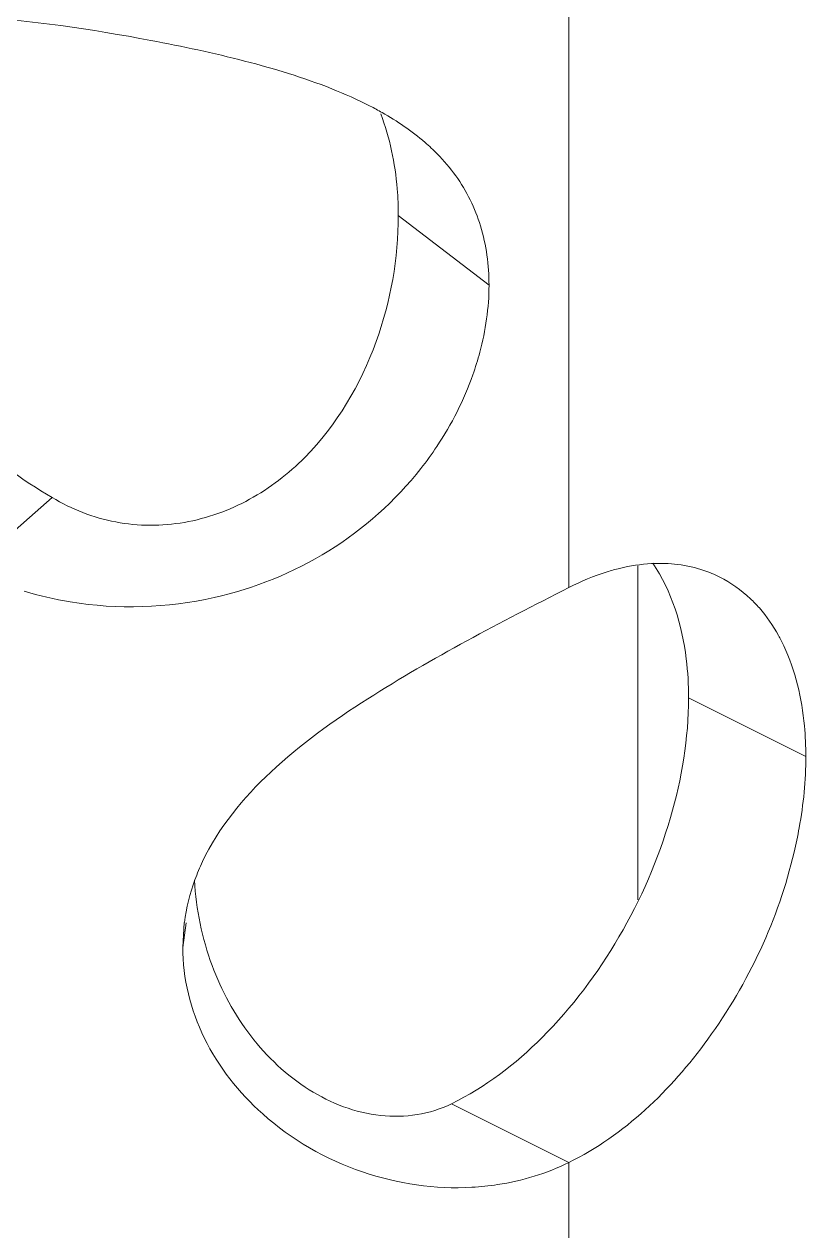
# Model space of a CAD drawing. Header units: millimetres. Extents: x 1177 to 4147, y 93 to 2194.
# Drawn here: x 2701.09 to 2706.04, y 916.1 to 923.73 of the extents above; entities that cross this region are included whole.
import ezdxf

# ---------------------------------------------------------------- set-up
doc = ezdxf.new("R2010")
doc.units = ezdxf.units.MM
doc.header["$LTSCALE"] = 0.1
doc.layers.get('0').update_dxf_attribs({"lineweight": 13})
doc.layers.add('标注', color=251, linetype='Continuous', lineweight=9)

# ---------------------------------------------------------------- blocks, each defined once
blk = doc.blocks.new('02')
for p, q in [((4632.76, 905.79), (4632.76, 911.844)), ((4632.76, 894.54), (4632.76, 900.594))]:
    blk.add_line(p, q)
at = {"layer": '标注'}
for p, q in [((4631.219, 909.152), (4632.039, 908.524)), ((4628.091, 906.605), (4627.348, 905.954)), ((4633.383, 902.969), (4633.383, 905.988)), ((4633.843, 904.794), (4634.903, 904.264)), ((4629.284, 902.762), (4629.27, 902.539)), ((4629.301, 902.76), (4629.27, 902.539)), ((4631.7, 901.125), (4632.76, 900.594))]:
    blk.add_line(p, q, dxfattribs=at)
blk.add_arc((4631.209, 902.484), 1.946, 154.753, 159.9756, dxfattribs=at)
for points, knots in [([(4630.617, 910.299), (4630.361, 910.4), (4629.819, 910.564), (4628.729, 910.796), (4627.896, 910.917), (4627.348, 910.954)], [0, 0, 0, 0, 0.246985, 0.506558, 1, 1, 1, 1]), ([(4631.072, 910.084), (4631.037, 910.104), (4630.889, 910.184), (4630.735, 910.252), (4630.617, 910.299)], [0, 0, 0, 0, 0.243279, 1, 1, 1, 1]), ([(4631.219, 909.152), (4631.219, 909.233), (4631.207, 909.545), (4631.143, 909.856), (4631.06, 910.072)], [0, 0, 0, 0, 0.25883, 1, 1, 1, 1]), ([(4631.571, 909.71), (4631.536, 909.746), (4631.383, 909.888), (4631.209, 910.006), (4631.072, 910.084)], [0, 0, 0, 0, 0.242896, 1, 1, 1, 1]), ([(4626.196, 909.648), (4626.196, 909.049), (4626.617, 907.813), (4627.539, 906.918), (4628.091, 906.605)], [0, 0, 0, 0, 0.485697, 1, 1, 1, 1]), ([(4632.039, 908.524), (4632.039, 908.704), (4631.993, 909.056), (4631.837, 909.375), (4631.738, 909.512)], [0, 0, 0, 0, 0.516274, 1, 1, 1, 1]), ([(4628.091, 906.605), (4628.266, 906.498), (4628.66, 906.345), (4629.293, 906.344), (4629.891, 906.56), (4630.554, 907.072), (4631.079, 907.968), (4631.219, 908.767), (4631.219, 909.152)], [0, 0, 0, 0, 0.126239, 0.253462, 0.381711, 0.510421, 0.762592, 1, 1, 1, 1]), ([(4631.892, 907.712), (4631.916, 907.78), (4631.998, 908.043), (4632.039, 908.32), (4632.039, 908.524)], [0, 0, 0, 0, 0.259472, 1, 1, 1, 1]), ([(4631.423, 906.867), (4631.474, 906.931), (4631.663, 907.193), (4631.812, 907.485), (4631.892, 907.712)], [0, 0, 0, 0, 0.253493, 1, 1, 1, 1]), ([(4629.554, 905.7), (4629.917, 905.782), (4630.624, 906.066), (4631.193, 906.574), (4631.423, 906.867)], [0, 0, 0, 0, 0.500039, 1, 1, 1, 1]), ([(4634.124, 905.886), (4634.078, 905.909), (4633.883, 905.991), (4633.666, 906.016), (4633.507, 906.007)], [0, 0, 0, 0, 0.244197, 1, 1, 1, 1]), ([(4633.843, 904.794), (4633.843, 904.911), (4633.82, 905.333), (4633.692, 905.759), (4633.519, 906.011)], [0, 0, 0, 0, 0.277223, 1, 1, 1, 1]), ([(4633.22, 905.964), (4633.182, 905.955), (4633.024, 905.911), (4632.871, 905.847), (4632.76, 905.79)], [0, 0, 0, 0, 0.240401, 1, 1, 1, 1]), ([(4634.483, 905.606), (4634.457, 905.635), (4634.352, 905.745), (4634.225, 905.835), (4634.124, 905.886)], [0, 0, 0, 0, 0.255757, 1, 1, 1, 1]), ([(4632.76, 905.79), (4632.143, 905.476), (4631.2, 904.989), (4630.058, 904.179), (4629.594, 903.621), (4629.449, 903.314)], [0, 0, 0, 0, 0.495433, 0.757141, 1, 1, 1, 1]), ([(4627.836, 905.758), (4627.973, 905.717), (4628.535, 905.585), (4629.131, 905.605), (4629.554, 905.7)], [0, 0, 0, 0, 0.247904, 1, 1, 1, 1]), ([(4634.703, 905.265), (4634.688, 905.296), (4634.627, 905.417), (4634.549, 905.53), (4634.483, 905.606)], [0, 0, 0, 0, 0.259078, 1, 1, 1, 1]), ([(4634.903, 904.264), (4634.903, 904.356), (4634.888, 904.697), (4634.81, 905.039), (4634.703, 905.265)], [0, 0, 0, 0, 0.270179, 1, 1, 1, 1]), ([(4631.7, 901.125), (4632.004, 901.273), (4632.586, 901.722), (4633.258, 902.619), (4633.716, 903.671), (4633.843, 904.429), (4633.843, 904.794)], [0, 0, 0, 0, 0.229092, 0.487552, 0.752826, 1, 1, 1, 1]), ([(4634.797, 903.398), (4634.814, 903.471), (4634.874, 903.756), (4634.903, 904.048), (4634.903, 904.264)], [0, 0, 0, 0, 0.259711, 1, 1, 1, 1]), ([(4632.76, 900.594), (4633.263, 900.84), (4634.147, 901.699), (4634.654, 902.794), (4634.797, 903.398)], [0, 0, 0, 0, 0.474199, 1, 1, 1, 1]), ([(4629.27, 902.539), (4629.27, 902.258), (4629.414, 901.683), (4629.778, 901.225), (4629.993, 901.033)], [0, 0, 0, 0, 0.492878, 1, 1, 1, 1]), ([(4629.536, 902.375), (4629.62, 902.148), (4629.853, 901.717), (4630.379, 901.22), (4631.037, 900.961), (4631.505, 901.03), (4631.7, 901.125)], [0, 0, 0, 0, 0.26133, 0.51967, 0.766766, 1, 1, 1, 1]), ([(4629.993, 901.033), (4630.252, 900.801), (4630.86, 900.452), (4631.552, 900.352), (4631.885, 900.37)], [0, 0, 0, 0, 0.510314, 1, 1, 1, 1]), ([(4631.885, 900.37), (4631.962, 900.375), (4632.263, 900.406), (4632.559, 900.495), (4632.76, 900.594)], [0, 0, 0, 0, 0.256926, 1, 1, 1, 1])]:
    blk.add_open_spline(points, degree=3, knots=knots, dxfattribs=at)
for points in [[(4631.738, 909.512), (4631.688, 909.582), (4631.632, 909.648), (4631.571, 909.71)], [(4633.507, 906.007), (4633.411, 906.002), (4633.314, 905.987), (4633.22, 905.964)], [(4629.381, 903.15), (4629.335, 903.025), (4629.302, 902.894), (4629.285, 902.762)], [(4629.377, 903.145), (4629.391, 902.883), (4629.445, 902.62), (4629.536, 902.375)]]:
    blk.add_open_spline(points, degree=3, dxfattribs=at)

msp = doc.modelspace()

# ---------------------------------------------------------------- block references
at = {"xscale": 0.7, "yscale": 0.7, "zscale": 0.7}
msp.add_blockref('02', (-538.3909, 286.1124), dxfattribs=at)

doc.saveas('drawing.dxf')
